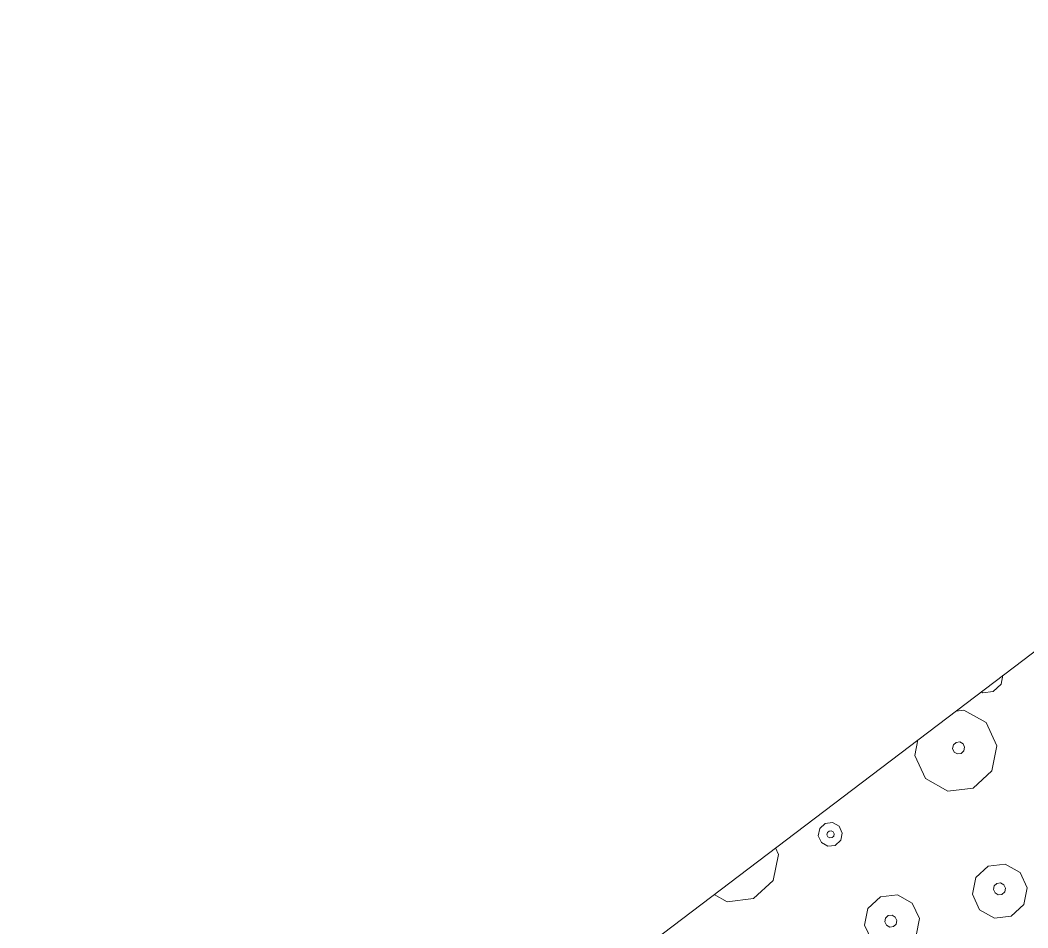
# Model space of a CAD drawing. Header units: metres. Extents: x -2858 to 512, y -1995 to 1252.
# Drawn here: x -568.581 to -563.9, y 352.994 to 357.21 of the extents above; entities that cross this region are included whole.
import ezdxf

# ---------------------------------------------------------------- set-up
doc = ezdxf.new("R2010")
doc.units = ezdxf.units.M
doc.layers.add('Calque commun', color=7, linetype='Continuous')

# ---------------------------------------------------------------- blocks, each defined once
blk = doc.blocks.new('pattern')
at = {"layer": 'Calque commun', "color": 54, "linetype": 'Continuous', "lineweight": 9}
for p, q in [((107.4741, 100.7074), (107.5423, 100.7476)), ((107.5423, 100.7476), (107.621, 100.7401)), ((107.621, 100.7401), (107.6803, 100.6877)), ((107.4427, 100.6348), (107.4741, 100.7074)), ((107.6803, 100.6877), (107.6975, 100.6105)), ((107.5425, 100.6333), (107.5574, 100.6421)), ((107.5574, 100.6421), (107.5747, 100.6405)), ((107.5747, 100.6405), (107.5876, 100.629)), ((107.4599, 100.5576), (107.4427, 100.6348)), ((107.5357, 100.6174), (107.5425, 100.6333)), ((107.5394, 100.6006), (107.5357, 100.6174)), ((107.5524, 100.5891), (107.5394, 100.6006)), ((107.5845, 100.5963), (107.5696, 100.5875)), ((107.5914, 100.6121), (107.5845, 100.5963)), ((107.5876, 100.629), (107.5914, 100.6121)), ((107.6975, 100.6105), (107.666, 100.5379)), ((107.5192, 100.5052), (107.4599, 100.5576)), ((107.5696, 100.5875), (107.5524, 100.5891)), ((107.5979, 100.4977), (107.5192, 100.5052)), ((107.666, 100.5379), (107.5979, 100.4977)), ((107.9147, 100.4298), (107.9828, 100.47)), ((107.8832, 100.3572), (107.9147, 100.4298)), ((107.9905, 100.3573), (108.0054, 100.3661)), ((108.0054, 100.3661), (108.0227, 100.3644)), ((108.0227, 100.3644), (108.0356, 100.353)), ((107.9004, 100.28), (107.8832, 100.3572)), ((107.9837, 100.3414), (107.9905, 100.3573)), ((107.9874, 100.3245), (107.9837, 100.3414)), ((108.0004, 100.313), (107.9874, 100.3245)), ((108.0176, 100.3114), (108.0004, 100.313)), ((108.0325, 100.3202), (108.0176, 100.3114)), ((108.0394, 100.3361), (108.0325, 100.3202)), ((108.0356, 100.353), (108.0394, 100.3361)), ((108.1381, 100.333), (108.1066, 100.2604)), ((107.9597, 100.2277), (107.9004, 100.28)), ((107.0763, 100.1623), (107.1784, 100.2226)), ((107.1784, 100.2226), (107.2966, 100.2113)), ((108.0385, 100.2202), (107.9597, 100.2277)), ((108.1066, 100.2604), (108.0385, 100.2202)), ((107.2966, 100.2113), (107.3855, 100.1328)), ((107.029, 100.0534), (107.0763, 100.1623)), ((107.3855, 100.1328), (107.4113, 100.017)), ((107.0548, 99.9376), (107.029, 100.0534)), ((107.1743, 100.0392), (107.1812, 100.0551)), ((107.1781, 100.0223), (107.1743, 100.0392)), ((107.1812, 100.0551), (107.1961, 100.0639)), ((107.1961, 100.0639), (107.2133, 100.0622)), ((107.2133, 100.0622), (107.2263, 100.0508)), ((107.2301, 100.0339), (107.2232, 100.018)), ((107.2263, 100.0508), (107.2301, 100.0339)), ((106.8137, 99.9647), (106.8504, 99.9863)), ((106.8504, 99.9863), (106.8996, 99.9817)), ((107.1911, 100.0108), (107.1781, 100.0223)), ((107.2083, 100.0092), (107.1911, 100.0108)), ((107.2232, 100.018), (107.2083, 100.0092)), ((107.4113, 100.017), (107.3641, 99.9081)), ((106.8996, 99.9817), (106.9367, 99.9489)), ((106.9367, 99.9489), (106.9385, 99.9405)), ((107.0833, 99.9124), (107.0548, 99.9376)), ((107.3641, 99.9081), (107.3002, 99.8704)), ((107.8437, 99.8655), (107.8575, 99.8973)), ((107.8575, 99.8973), (107.8873, 99.9149)), ((107.8873, 99.9149), (107.9217, 99.9116)), ((107.9217, 99.9116), (107.9477, 99.8887)), ((107.8512, 99.8318), (107.8437, 99.8655)), ((107.8815, 99.8627), (107.8856, 99.8722)), ((107.8837, 99.8526), (107.8815, 99.8627)), ((107.8915, 99.8457), (107.8837, 99.8526)), ((107.8856, 99.8722), (107.8946, 99.8775)), ((107.9019, 99.8447), (107.8915, 99.8457)), ((107.8946, 99.8775), (107.9049, 99.8765)), ((107.9108, 99.85), (107.9019, 99.8447)), ((107.9049, 99.8765), (107.9127, 99.8696)), ((107.9149, 99.8595), (107.9108, 99.85)), ((107.9127, 99.8696), (107.9149, 99.8595)), ((107.9552, 99.8549), (107.9414, 99.8232)), ((107.9477, 99.8887), (107.9552, 99.8549)), ((107.8772, 99.8089), (107.8512, 99.8318)), ((107.9116, 99.8056), (107.8772, 99.8089)), ((107.9414, 99.8232), (107.9116, 99.8056)), ((108.1292, 99.743), (108.2356, 99.8058)), ((108.2356, 99.8058), (108.3587, 99.7941)), ((108.3587, 99.7941), (108.4513, 99.7123)), ((108.1159, 99.7123), (108.1292, 99.743)), ((108.4513, 99.7123), (108.4665, 99.6443))]:
    blk.add_line(p, q, dxfattribs=at)
at = {"layer": 'Calque commun', "color": 7, "linetype": 'Continuous', "lineweight": 9}
mesh = blk.add_polyface(dxfattribs=at)
corners = [(70.8497, 113.5412), (53.8349, 19.1692), (74.7282, 106.3237), (76.0435, 113.5984), (74.769, 106.1763), (58.8077, 18.2701), (114.1703, 105.207), (114.1703, 98.5387)]
mesh.append_faces([[corners[k] for k in face] for face in [(3, 4, 6)]], dxfattribs={"vtx0": -1, "vtx1": -1, "color": 7})
mesh.append_faces([[corners[k] for k in face] for face in [(3, 2, 4)]], dxfattribs={"vtx0": -1, "vtx2": -1, "color": 7})
mesh.append_faces([[corners[k] for k in face] for face in [(5, 2, 1)]], dxfattribs={"vtx1": -1, "color": 7})
mesh.append_faces([[corners[k] for k in face] for face in [(0, 1, 2), (3, 0, 2)]], dxfattribs={"vtx1": -1, "vtx2": -1, "color": 7})
mesh.append_faces([[corners[k] for k in face] for face in [(4, 7, 6)]], dxfattribs={"vtx2": -1, "color": 7})

msp = doc.modelspace()

# ---------------------------------------------------------------- block references
at = {"layer": 'Calque commun', "color": 0, "linetype": 'ByBlock', "lineweight": -2, "rotation": 228.1617603435354}
msp.add_blockref('pattern', (-567.2453, 500.4263), dxfattribs=at)

doc.saveas('drawing.dxf')
